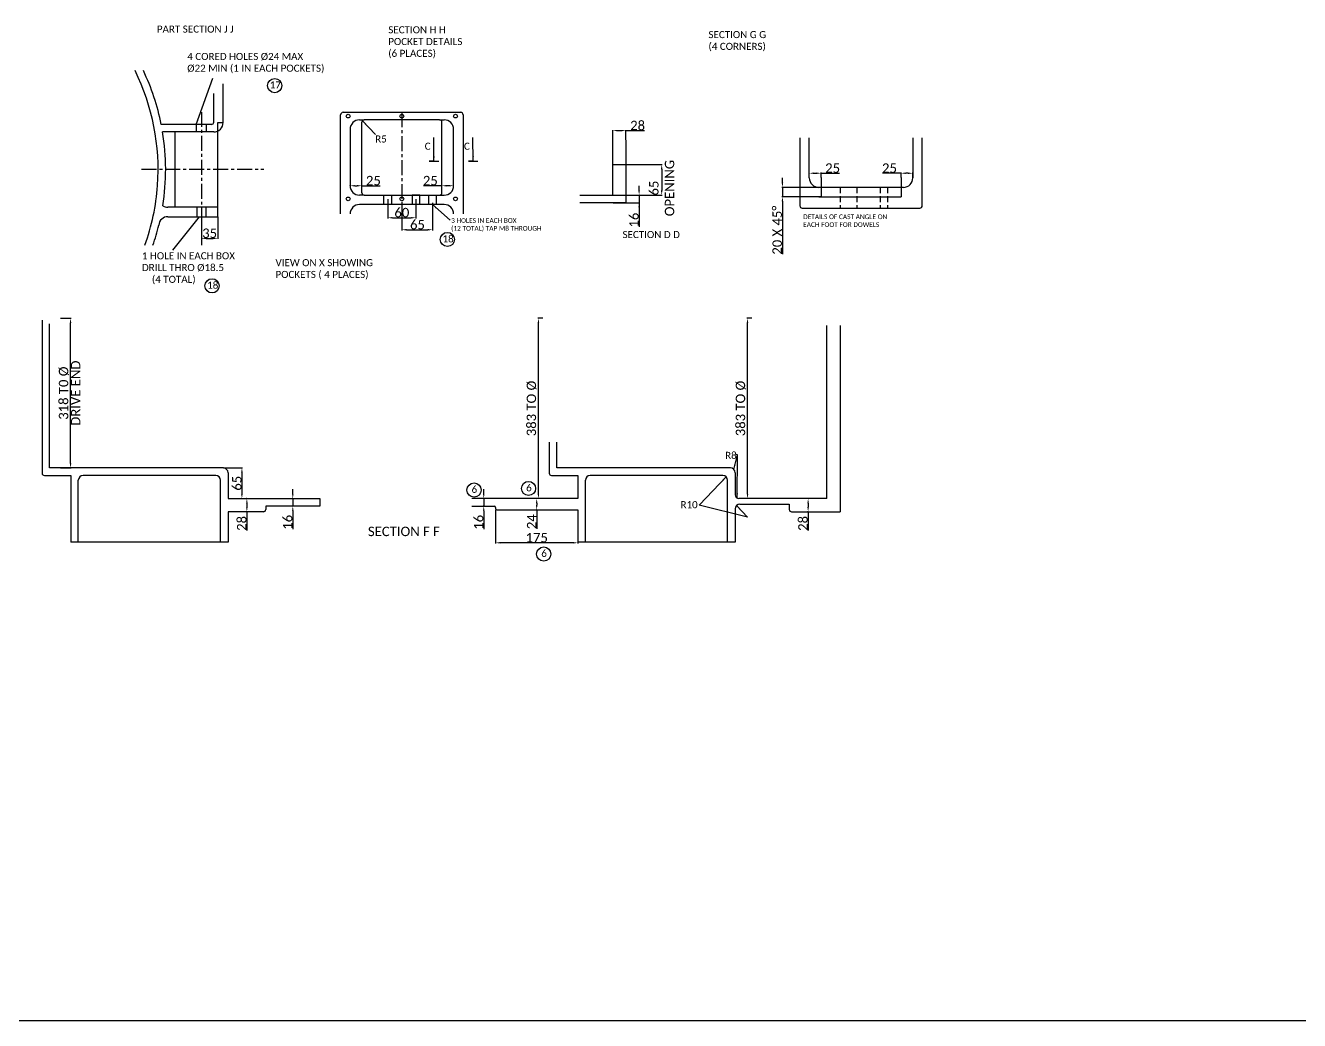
# Model space of a CAD drawing. Header units: millimetres. Extents: x -5330 to 2986, y -1292 to 4589.
# Drawn here: x -2857 to -151, y -1292 to 823 of the extents above; entities that cross this region are included whole.
import ezdxf

# ---------------------------------------------------------------- set-up
doc = ezdxf.new("R2010")
doc.units = ezdxf.units.MM
doc.linetypes.add('CENTER', pattern=[50.8, 31.75, -6.35, 6.35, -6.35])
doc.linetypes.add('DASH2', pattern=[19.05, 12.7, -6.35])
for name, color, linetype in [('centre', 5, 'CENTER'), ('dot', 1, 'DASH2'), ('object', 7, 'Continuous')]:
    doc.layers.add(name, color=color, linetype=linetype)
doc.layers.add('dimension', color=2, linetype='Continuous', lineweight=25)
doc.styles.get("Standard").update_dxf_attribs({"font": 'calibril.ttf'})
doc.dimstyles.new('ISO-25', dxfattribs={"dimtxt": 20, "dimasz": 10, "dimexe": 1.25, "dimexo": 0.625, "dimtad": 1, "dimdsep": 46, "dimtxsty": 'Standard', "dimcen": 2.5, "dimclrt": 256, "dimadec": 0, "dimazin": 0, "dimtfac": 1, "dimtmove": 0, "dimatfit": 3, "dimfxl": 1, "dimtfillclr": 256, "dimarcsym": 0})

# ---------------------------------------------------------------- blocks, each defined once
blk = doc.blocks.new('*D194')
at = {"layer": 'Defpoints', "color": 0, "transparency": 16777216}
for p in [(-2783.2, 200.3), (-2761.2, 200.3), (-2783.2, -117.7)]:
    blk.add_point(p, dxfattribs=at)
at = {"layer": 'dimension', "color": 0, "lineweight": -2, "transparency": 16777216}
for p, q in [((-2782.5, 200.3), (-2759.9, 200.3)), ((-2761.2, -107.7), (-2761.2, 190.3)), ((-2782.5, -117.7), (-2759.9, -117.7))]:
    blk.add_line(p, q, dxfattribs=at)
at = {"layer": 'dimension', "color": 0, "transparency": 16777216}
for points in [[(-2759.5, 190.3), (-2762.8, 190.3), (-2761.2, 200.3)], [(-2762.8, -107.7), (-2759.5, -107.7), (-2761.2, -117.7)]]:
    blk.add_solid(points, dxfattribs=at)
at = {"layer": 'dimension', "transparency": 16777216, "char_height": 20, "attachment_point": 5, "rotation": 90}
for s, insert in [('DRIVE END', (-2750.5, 41.3)), ('318 T0 Ø', (-2775.3, 41.3))]:
    blk.add_mtext(s, dxfattribs=dict(at, insert=insert))
blk = doc.blocks.new('*D195')
at = {"layer": 'Defpoints', "color": 0, "transparency": 16777216}
for p in [(-2386.7, -182.7), (-2386.7, -210.7), (-2386.7, -210.7)]:
    blk.add_point(p, dxfattribs=at)
at = {"layer": 'dimension', "color": 0, "lineweight": -2, "transparency": 16777216}
for p, q in [((-2387.3, -182.7), (-2387.9, -182.7)), ((-2387.3, -210.7), (-2387.9, -210.7)), ((-2386.7, -192.7), (-2386.7, -200.7)), ((-2386.7, -210.7), (-2386.7, -250.4))]:
    blk.add_line(p, q, dxfattribs=at)
at = {"layer": 'dimension', "color": 0, "transparency": 16777216}
for points in [[(-2385, -192.7), (-2388.3, -192.7), (-2386.7, -182.7)], [(-2388.3, -200.7), (-2385, -200.7), (-2386.7, -210.7)]]:
    blk.add_solid(points, dxfattribs=at)
at = {"layer": 'dimension', "transparency": 16777216, "insert": (-2397.5, -235.5), "char_height": 20, "attachment_point": 5, "rotation": 90}
blk.add_mtext('28', dxfattribs=at)
blk = doc.blocks.new('*D196')
at = {"layer": 'Defpoints', "color": 0, "transparency": 16777216}
for p in [(-2436.7, -117.7), (-2426.7, -182.7), (-2397.2, -182.7)]:
    blk.add_point(p, dxfattribs=at)
at = {"layer": 'dimension', "color": 0, "lineweight": -2, "transparency": 16777216}
for p, q in [((-2436, -117.7), (-2395.9, -117.7)), ((-2397.2, -127.7), (-2397.2, -172.7)), ((-2426, -182.7), (-2395.9, -182.7))]:
    blk.add_line(p, q, dxfattribs=at)
at = {"layer": 'dimension', "color": 0, "transparency": 16777216}
for points in [[(-2395.5, -127.7), (-2398.9, -127.7), (-2397.2, -117.7)], [(-2398.9, -172.7), (-2395.5, -172.7), (-2397.2, -182.7)]]:
    blk.add_solid(points, dxfattribs=at)
at = {"layer": 'dimension', "transparency": 16777216, "insert": (-2408, -150.2), "char_height": 20, "attachment_point": 5, "rotation": 90}
blk.add_mtext('65', dxfattribs=at)
blk = doc.blocks.new('*D197')
at = {"layer": 'Defpoints', "color": 0, "transparency": 16777216}
for p in [(-2289.1, -182.7), (-2289.1, -198.7), (-2289.1, -198.7)]:
    blk.add_point(p, dxfattribs=at)
at = {"layer": 'dimension', "color": 0, "lineweight": -2, "transparency": 16777216}
for p, q in [((-2289.8, -182.7), (-2290.4, -182.7)), ((-2289.1, -172.7), (-2289.1, -162.7)), ((-2289.1, -182.7), (-2289.1, -198.7)), ((-2289.8, -198.7), (-2290.4, -198.7)), ((-2289.1, -208.7), (-2289.1, -247.6))]:
    blk.add_line(p, q, dxfattribs=at)
at = {"layer": 'dimension', "color": 0, "transparency": 16777216}
for points in [[(-2290.8, -172.7), (-2287.5, -172.7), (-2289.1, -182.7)], [(-2287.5, -208.7), (-2290.8, -208.7), (-2289.1, -198.7)]]:
    blk.add_solid(points, dxfattribs=at)
at = {"layer": 'dimension', "transparency": 16777216, "insert": (-2300, -233.1), "char_height": 20, "attachment_point": 5, "rotation": 90}
blk.add_mtext('16', dxfattribs=at)
blk = doc.blocks.new('*D198')
at = {"layer": 'Defpoints', "color": 0, "transparency": 16777216}
for p in [(-1883.5, -182.7), (-1883.5, -198.7), (-1883.5, -198.7)]:
    blk.add_point(p, dxfattribs=at)
at = {"layer": 'dimension', "color": 0, "lineweight": -2, "transparency": 16777216}
for p, q in [((-1884.2, -182.7), (-1884.8, -182.7)), ((-1883.5, -172.7), (-1883.5, -162.7)), ((-1883.5, -182.7), (-1883.5, -198.7)), ((-1884.2, -198.7), (-1884.8, -198.7)), ((-1883.5, -208.7), (-1883.5, -247.6))]:
    blk.add_line(p, q, dxfattribs=at)
at = {"layer": 'dimension', "color": 0, "transparency": 16777216}
for points in [[(-1885.2, -172.7), (-1881.9, -172.7), (-1883.5, -182.7)], [(-1881.9, -208.7), (-1885.2, -208.7), (-1883.5, -198.7)]]:
    blk.add_solid(points, dxfattribs=at)
at = {"layer": 'dimension', "transparency": 16777216, "insert": (-1894.4, -233.1), "char_height": 20, "attachment_point": 5, "rotation": 90}
blk.add_mtext('16', dxfattribs=at)
blk = doc.blocks.new('*D199')
at = {"layer": 'Defpoints', "color": 0, "transparency": 16777216}
for p in [(-1771, -182.7), (-1771, -206.7), (-1771, -206.7)]:
    blk.add_point(p, dxfattribs=at)
at = {"layer": 'dimension', "color": 0, "lineweight": -2, "transparency": 16777216}
for p, q in [((-1771.7, -182.7), (-1772.3, -182.7)), ((-1771.7, -206.7), (-1772.3, -206.7)), ((-1771, -192.7), (-1771, -196.7)), ((-1771, -206.7), (-1771, -246.8))]:
    blk.add_line(p, q, dxfattribs=at)
at = {"layer": 'dimension', "color": 0, "transparency": 16777216}
for points in [[(-1769.4, -192.7), (-1772.7, -192.7), (-1771, -182.7)], [(-1772.7, -196.7), (-1769.4, -196.7), (-1771, -206.7)]]:
    blk.add_solid(points, dxfattribs=at)
at = {"layer": 'dimension', "transparency": 16777216, "insert": (-1781.8, -231.8), "char_height": 20, "attachment_point": 5, "rotation": 90}
blk.add_mtext('24', dxfattribs=at)
blk = doc.blocks.new('*D200')
at = {"layer": 'Defpoints', "color": 0, "transparency": 16777216}
for p in [(-1767.4, 200.3), (-1757.4, 200.3), (-1757.4, -182.7)]:
    blk.add_point(p, dxfattribs=at)
at = {"layer": 'dimension', "color": 0, "lineweight": -2, "transparency": 16777216}
for p, q in [((-1758, 200.3), (-1768.6, 200.3)), ((-1767.4, -172.7), (-1767.4, 190.3)), ((-1758, -182.7), (-1768.6, -182.7))]:
    blk.add_line(p, q, dxfattribs=at)
at = {"layer": 'dimension', "color": 0, "transparency": 16777216}
for points in [[(-1765.7, 190.3), (-1769, 190.3), (-1767.4, 200.3)], [(-1769, -172.7), (-1765.7, -172.7), (-1767.4, -182.7)]]:
    blk.add_solid(points, dxfattribs=at)
at = {"layer": 'dimension', "transparency": 16777216, "insert": (-1781.6, 8.8), "char_height": 20, "attachment_point": 5, "rotation": 90}
blk.add_mtext('383 TO Ø', dxfattribs=at)
blk = doc.blocks.new('*D201')
at = {"layer": 'Defpoints', "color": 0, "transparency": 16777216}
for p in [(-1323.3, 200.3), (-1313.3, 200.3), (-1313.3, -182.7)]:
    blk.add_point(p, dxfattribs=at)
at = {"layer": 'dimension', "color": 0, "lineweight": -2, "transparency": 16777216}
for p, q in [((-1313.9, 200.3), (-1324.5, 200.3)), ((-1323.3, -172.7), (-1323.3, 190.3)), ((-1313.9, -182.7), (-1324.5, -182.7))]:
    blk.add_line(p, q, dxfattribs=at)
at = {"layer": 'dimension', "color": 0, "transparency": 16777216}
for points in [[(-1321.6, 190.3), (-1324.9, 190.3), (-1323.3, 200.3)], [(-1324.9, -172.7), (-1321.6, -172.7), (-1323.3, -182.7)]]:
    blk.add_solid(points, dxfattribs=at)
at = {"layer": 'dimension', "transparency": 16777216, "insert": (-1337.5, 8.8), "char_height": 20, "attachment_point": 5, "rotation": 90}
blk.add_mtext('383 TO Ø', dxfattribs=at)
blk = doc.blocks.new('*D202')
at = {"layer": 'Defpoints', "color": 0, "transparency": 16777216}
for p in [(-1858.5, -206.7), (-1683.5, -206.7), (-1858.5, -276.7)]:
    blk.add_point(p, dxfattribs=at)
at = {"layer": 'dimension', "color": 0, "lineweight": -2, "transparency": 16777216}
for p, q in [((-1858.5, -207.3), (-1858.5, -277.9)), ((-1683.5, -207.3), (-1683.5, -277.9)), ((-1693.5, -276.7), (-1848.5, -276.7))]:
    blk.add_line(p, q, dxfattribs=at)
at = {"layer": 'dimension', "color": 0, "transparency": 16777216}
for points in [[(-1848.5, -275), (-1848.5, -278.3), (-1858.5, -276.7)], [(-1693.5, -278.3), (-1693.5, -275), (-1683.5, -276.7)]]:
    blk.add_solid(points, dxfattribs=at)
at = {"layer": 'dimension', "transparency": 16777216, "insert": (-1771, -265.9), "char_height": 20, "attachment_point": 5}
blk.add_mtext('175', dxfattribs=at)
blk = doc.blocks.new('*D203')
at = {"layer": 'Defpoints', "color": 0, "transparency": 16777216}
for p in [(-1194.5, -182.7), (-1194.5, -210.7), (-1194.5, -210.7)]:
    blk.add_point(p, dxfattribs=at)
at = {"layer": 'dimension', "color": 0, "lineweight": -2, "transparency": 16777216}
for p, q in [((-1195.1, -182.7), (-1195.8, -182.7)), ((-1195.1, -210.7), (-1195.8, -210.7)), ((-1194.5, -192.7), (-1194.5, -200.7)), ((-1194.5, -210.7), (-1194.5, -250.4))]:
    blk.add_line(p, q, dxfattribs=at)
at = {"layer": 'dimension', "color": 0, "transparency": 16777216}
for points in [[(-1192.9, -192.7), (-1196.2, -192.7), (-1194.5, -182.7)], [(-1196.2, -200.7), (-1192.9, -200.7), (-1194.5, -210.7)]]:
    blk.add_solid(points, dxfattribs=at)
at = {"layer": 'dimension', "transparency": 16777216, "insert": (-1205.4, -235.5), "char_height": 20, "attachment_point": 5, "rotation": 90}
blk.add_mtext('28', dxfattribs=at)
blk = doc.blocks.new('*D204')
at = {"layer": 'Defpoints', "color": 0, "transparency": 16777216}
for p in [(-2483.3, 416.2), (-2448.3, 416.2), (-2448.3, 370.2)]:
    blk.add_point(p, dxfattribs=at)
at = {"layer": 'dimension', "color": 0, "lineweight": -2, "transparency": 16777216}
for p, q in [((-2483.3, 415.6), (-2483.3, 369)), ((-2448.3, 415.6), (-2448.3, 369)), ((-2473.3, 370.2), (-2458.3, 370.2))]:
    blk.add_line(p, q, dxfattribs=at)
at = {"layer": 'dimension', "color": 0, "transparency": 16777216}
for points in [[(-2473.3, 371.9), (-2473.3, 368.5), (-2483.3, 370.2)], [(-2458.3, 368.5), (-2458.3, 371.9), (-2448.3, 370.2)]]:
    blk.add_solid(points, dxfattribs=at)
at = {"layer": 'dimension', "transparency": 16777216, "insert": (-2465.8, 381), "char_height": 20, "attachment_point": 5}
blk.add_mtext('35', dxfattribs=at)
blk = doc.blocks.new('*D205')
at = {"layer": 'Defpoints', "color": 0, "transparency": 16777216}
for p in [(-2167.5, 482), (-2142.5, 482), (-2142.5, 482)]:
    blk.add_point(p, dxfattribs=at)
at = {"layer": 'dimension', "color": 0, "lineweight": -2, "transparency": 16777216}
for p, q in [((-2167.5, 482.6), (-2167.5, 483.2)), ((-2157.5, 482), (-2152.5, 482)), ((-2142.5, 482.6), (-2142.5, 483.2)), ((-2142.5, 482), (-2103.3, 482))]:
    blk.add_line(p, q, dxfattribs=at)
at = {"layer": 'dimension', "color": 0, "transparency": 16777216}
for points in [[(-2157.5, 483.6), (-2157.5, 480.3), (-2167.5, 482)], [(-2152.5, 480.3), (-2152.5, 483.6), (-2142.5, 482)]]:
    blk.add_solid(points, dxfattribs=at)
at = {"layer": 'dimension', "transparency": 16777216, "insert": (-2117.9, 492.8), "char_height": 20, "attachment_point": 5}
blk.add_mtext('25', dxfattribs=at)
blk = doc.blocks.new('*D206')
at = {"layer": 'Defpoints', "color": 0, "transparency": 16777216}
for p in [(-1972.5, 482), (-1972.5, 482), (-1947.5, 482)]:
    blk.add_point(p, dxfattribs=at)
at = {"layer": 'dimension', "color": 0, "lineweight": -2, "transparency": 16777216}
for p, q in [((-1972.5, 482), (-2011.6, 482)), ((-1972.5, 482.6), (-1972.5, 483.2)), ((-1957.5, 482), (-1962.5, 482)), ((-1947.5, 482.6), (-1947.5, 483.2))]:
    blk.add_line(p, q, dxfattribs=at)
at = {"layer": 'dimension', "color": 0, "transparency": 16777216}
for points in [[(-1962.5, 483.6), (-1962.5, 480.3), (-1972.5, 482)], [(-1957.5, 480.3), (-1957.5, 483.6), (-1947.5, 482)]]:
    blk.add_solid(points, dxfattribs=at)
at = {"layer": 'dimension', "transparency": 16777216, "insert": (-1997, 492.8), "char_height": 20, "attachment_point": 5}
blk.add_mtext('25', dxfattribs=at)
blk = doc.blocks.new('*D207')
at = {"layer": 'Defpoints', "color": 0, "transparency": 16777216}
for p in [(-2057.5, 446.5), (-1992.5, 446.5), (-1992.5, 388.5)]:
    blk.add_point(p, dxfattribs=at)
at = {"layer": 'dimension', "color": 0, "lineweight": -2, "transparency": 16777216}
for p, q in [((-2057.5, 445.9), (-2057.5, 387.2)), ((-1992.5, 445.9), (-1992.5, 387.2)), ((-2047.5, 388.5), (-2002.5, 388.5))]:
    blk.add_line(p, q, dxfattribs=at)
at = {"layer": 'dimension', "color": 0, "transparency": 16777216}
for points in [[(-2047.5, 390.1), (-2047.5, 386.8), (-2057.5, 388.5)], [(-2002.5, 386.8), (-2002.5, 390.1), (-1992.5, 388.5)]]:
    blk.add_solid(points, dxfattribs=at)
at = {"layer": 'dimension', "transparency": 16777216, "insert": (-2024.3, 399.3), "char_height": 20, "attachment_point": 5}
blk.add_mtext('65', dxfattribs=at)
blk = doc.blocks.new('*D208')
at = {"layer": 'Defpoints', "color": 0, "transparency": 16777216}
for p in [(-2087.5, 454), (-2027.5, 454), (-2027.5, 414)]:
    blk.add_point(p, dxfattribs=at)
at = {"layer": 'dimension', "color": 0, "lineweight": -2, "transparency": 16777216}
for p, q in [((-2087.5, 453.4), (-2087.5, 412.7)), ((-2027.5, 453.4), (-2027.5, 412.7)), ((-2077.5, 414), (-2037.5, 414))]:
    blk.add_line(p, q, dxfattribs=at)
at = {"layer": 'dimension', "color": 0, "transparency": 16777216}
for points in [[(-2077.5, 415.6), (-2077.5, 412.3), (-2087.5, 414)], [(-2037.5, 412.3), (-2037.5, 415.6), (-2027.5, 414)]]:
    blk.add_solid(points, dxfattribs=at)
at = {"layer": 'dimension', "transparency": 16777216, "insert": (-2057.5, 424.8), "char_height": 20, "attachment_point": 5}
blk.add_mtext('60', dxfattribs=at)
blk = doc.blocks.new('*D209')
at = {"layer": 'Defpoints', "color": 0, "transparency": 16777216}
for p in [(-1609.5, 462), (-1609.5, 446), (-1553.5, 446)]:
    blk.add_point(p, dxfattribs=at)
at = {"layer": 'dimension', "color": 0, "lineweight": -2, "transparency": 16777216}
for p, q in [((-1608.9, 462), (-1552.3, 462)), ((-1553.5, 472), (-1553.5, 482)), ((-1553.5, 462), (-1553.5, 446)), ((-1608.9, 446), (-1552.3, 446)), ((-1553.5, 446), (-1553.5, 394.5)), ((-1553.5, 436), (-1553.5, 426))]:
    blk.add_line(p, q, dxfattribs=at)
at = {"layer": 'dimension', "color": 0, "transparency": 16777216}
for points in [[(-1555.2, 472), (-1551.9, 472), (-1553.5, 462)], [(-1551.9, 436), (-1555.2, 436), (-1553.5, 446)]]:
    blk.add_solid(points, dxfattribs=at)
at = {"layer": 'dimension', "transparency": 16777216, "insert": (-1564.4, 408.9), "char_height": 20, "attachment_point": 5, "rotation": 90}
blk.add_mtext('16', dxfattribs=at)
blk = doc.blocks.new('*D210')
at = {"layer": 'Defpoints', "color": 0, "transparency": 16777216}
for p in [(-1581.5, 527), (-1581.5, 462), (-1505.5, 462)]:
    blk.add_point(p, dxfattribs=at)
at = {"layer": 'dimension', "color": 0, "lineweight": -2, "transparency": 16777216}
for p, q in [((-1580.9, 527), (-1504.3, 527)), ((-1505.5, 517), (-1505.5, 472)), ((-1580.9, 462), (-1504.3, 462))]:
    blk.add_line(p, q, dxfattribs=at)
at = {"layer": 'dimension', "color": 0, "transparency": 16777216}
for points in [[(-1503.9, 517), (-1507.2, 517), (-1505.5, 527)], [(-1507.2, 472), (-1503.9, 472), (-1505.5, 462)]]:
    blk.add_solid(points, dxfattribs=at)
at = {"layer": 'dimension', "transparency": 16777216, "insert": (-1505.5, 477), "char_height": 20, "attachment_point": 5, "rotation": 90}
blk.add_mtext('65\\POPENING', dxfattribs=at)
blk = doc.blocks.new('*D211')
at = {"layer": 'Defpoints', "color": 0, "transparency": 16777216}
for p in [(-1581.5, 599.2), (-1609.5, 579), (-1581.5, 579)]:
    blk.add_point(p, dxfattribs=at)
at = {"layer": 'dimension', "color": 0, "lineweight": -2, "transparency": 16777216}
for p, q in [((-1609.5, 579.6), (-1609.5, 600.4)), ((-1599.5, 599.2), (-1591.5, 599.2)), ((-1581.5, 579.6), (-1581.5, 600.4)), ((-1581.5, 599.2), (-1541.8, 599.2))]:
    blk.add_line(p, q, dxfattribs=at)
at = {"layer": 'dimension', "color": 0, "transparency": 16777216}
for points in [[(-1599.5, 600.8), (-1599.5, 597.5), (-1609.5, 599.2)], [(-1591.5, 597.5), (-1591.5, 600.8), (-1581.5, 599.2)]]:
    blk.add_solid(points, dxfattribs=at)
at = {"layer": 'dimension', "transparency": 16777216, "insert": (-1556.7, 610), "char_height": 20, "attachment_point": 5}
blk.add_mtext('28', dxfattribs=at)
blk = doc.blocks.new('*D212')
at = {"layer": 'Defpoints', "color": 0, "transparency": 16777216}
for p in [(-1167.1, 478.6), (-1249.1, 458.6), (-1167.1, 458.6)]:
    blk.add_point(p, dxfattribs=at)
at = {"layer": 'dimension', "color": 0, "lineweight": -2, "transparency": 16777216}
for p, q in [((-1249.1, 488.6), (-1249.1, 498.6)), ((-1167.7, 478.6), (-1250.4, 478.6)), ((-1249.1, 478.6), (-1249.1, 458.6)), ((-1167.7, 458.6), (-1250.4, 458.6)), ((-1249.1, 448.6), (-1249.1, 336.6))]:
    blk.add_line(p, q, dxfattribs=at)
at = {"layer": 'dimension', "color": 0, "transparency": 16777216}
for points in [[(-1250.8, 488.6), (-1247.4, 488.6), (-1249.1, 478.6)], [(-1247.4, 448.6), (-1250.8, 448.6), (-1249.1, 458.6)]]:
    blk.add_solid(points, dxfattribs=at)
at = {"layer": 'dimension', "transparency": 16777216, "insert": (-1260.2, 387.6), "char_height": 20, "attachment_point": 5, "rotation": 90}
blk.add_mtext('20 X 45°', dxfattribs=at)
blk = doc.blocks.new('*D213')
at = {"layer": 'Defpoints', "color": 0, "transparency": 16777216}
for p in [(-1192.1, 498.6), (-1167.1, 508.6), (-1167.1, 498.6)]:
    blk.add_point(p, dxfattribs=at)
at = {"layer": 'dimension', "color": 0, "lineweight": -2, "transparency": 16777216}
for p, q in [((-1192.1, 499.2), (-1192.1, 509.8)), ((-1182.1, 508.6), (-1177.1, 508.6)), ((-1167.1, 499.2), (-1167.1, 509.8)), ((-1167.1, 508.6), (-1128, 508.6))]:
    blk.add_line(p, q, dxfattribs=at)
at = {"layer": 'dimension', "color": 0, "transparency": 16777216}
for points in [[(-1182.1, 510.2), (-1182.1, 506.9), (-1192.1, 508.6)], [(-1177.1, 506.9), (-1177.1, 510.2), (-1167.1, 508.6)]]:
    blk.add_solid(points, dxfattribs=at)
at = {"layer": 'dimension', "transparency": 16777216, "insert": (-1142.5, 519.4), "char_height": 20, "attachment_point": 5}
blk.add_mtext('25', dxfattribs=at)
blk = doc.blocks.new('*D214')
at = {"layer": 'Defpoints', "color": 0, "transparency": 16777216}
for p in [(-997.1, 508.6), (-997.1, 498.6), (-972.1, 498.6)]:
    blk.add_point(p, dxfattribs=at)
at = {"layer": 'dimension', "color": 0, "lineweight": -2, "transparency": 16777216}
for p, q in [((-997.1, 508.6), (-1036.2, 508.6)), ((-997.1, 499.2), (-997.1, 509.8)), ((-982.1, 508.6), (-987.1, 508.6)), ((-972.1, 499.2), (-972.1, 509.8))]:
    blk.add_line(p, q, dxfattribs=at)
at = {"layer": 'dimension', "color": 0, "transparency": 16777216}
for points in [[(-987.1, 510.2), (-987.1, 506.9), (-997.1, 508.6)], [(-982.1, 506.9), (-982.1, 510.2), (-972.1, 508.6)]]:
    blk.add_solid(points, dxfattribs=at)
at = {"layer": 'dimension', "transparency": 16777216, "insert": (-1021.7, 519.4), "char_height": 20, "attachment_point": 5}
blk.add_mtext('25', dxfattribs=at)

msp = doc.modelspace()

# ---------------------------------------------------------------- linework, layer by layer
at = {"layer": 'centre'}
for p, q in [((-2483.286, 638.652), (-2483.286, 355.554)), ((-2057.467, 637.978), (-2057.467, 408.436)), ((-2610.668, 517.234), (-2350.973, 517.234))]:
    msp.add_line(p, q, dxfattribs=at)
at = {"layer": 'dimension'}
for p, q in [((-1989.235, 534.173), (-1999.235, 534.173)), ((-1999.235, 534.173), (-1979.235, 534.173)), ((-1905.934, 534.173), (-1915.934, 534.173)), ((-1915.934, 534.173), (-1895.934, 534.173)), ((-1167.109, 499.191), (-1167.109, 478.566)), ((-997.109, 499.191), (-997.109, 478.566)), ((-5329.89, -1291.764), (2986.11, -1291.764))]:
    msp.add_line(p, q, dxfattribs=at)
for centre in [(-2327.582, 694.753), (-1960.729, 367.819), (-2460.604, 269.317), (-1904.201, -164.576), (-1788.385, -161.209), (-1756.157, -300.533)]:
    msp.add_circle(centre, 15.039, dxfattribs=at)
at = {"layer": 'dot'}
for p, q in [((-1126.109, 478.566), (-1126.109, 434.566)), ((-1091.109, 478.566), (-1091.109, 434.566)), ((-1041.609, 478.566), (-1041.609, 434.566)), ((-1025.609, 478.566), (-1025.609, 434.566))]:
    msp.add_line(p, q, dxfattribs=at)
at = {"layer": 'object'}
for p, q in [((-2457.125, 617.205), (-2457.125, 677.783)), ((-2437.125, 616.205), (-2437.125, 698.619)), ((-2187.467, 421.978), (-2187.467, 632.978)), ((-2182.467, 637.978), (-1932.467, 637.978)), ((-1927.467, 632.978), (-1927.467, 421.978)), ((-2462.125, 612.205), (-2568.602, 612.205)), ((-2457.125, 596.205), (-2565.687, 596.205)), ((-2539.125, 436.205), (-2539.125, 596.205)), ((-2494.286, 612.205), (-2494.286, 596.205)), ((-2472.286, 596.205), (-2472.286, 612.205)), ((-2448.286, 598.264), (-2448.286, 616.205)), ((-2448.286, 616.205), (-2437.125, 616.205)), ((-2448.286, 416.205), (-2448.286, 598.264)), ((-2167.467, 601.978), (-2167.467, 481.978)), ((-2147.467, 621.978), (-2137.467, 621.978)), ((-2142.467, 466.978), (-2142.467, 616.978)), ((-1977.467, 621.978), (-2137.467, 621.978)), ((-1977.467, 621.978), (-1967.467, 621.978)), ((-1972.467, 466.978), (-1972.467, 616.978)), ((-1947.467, 481.978), (-1947.467, 601.978)), ((-1609.53, 461.978), (-1609.53, 578.978)), ((-1581.53, 578.978), (-1581.53, 461.978)), ((-1212.109, 584.057), (-1212.109, 439.566)), ((-1192.109, 498.566), (-1192.109, 584.057)), ((-972.109, 584.057), (-972.109, 498.566)), ((-952.109, 439.566), (-952.109, 584.057)), ((-1609.53, 526.978), (-1581.53, 526.978)), ((-2137.467, 461.978), (-2147.467, 461.978)), ((-2137.467, 461.978), (-1977.467, 461.978)), ((-2095.467, 441.978), (-2095.467, 461.978)), ((-2079.467, 461.978), (-2079.467, 441.978)), ((-2019.467, 461.978), (-2035.467, 461.978)), ((-2035.467, 461.978), (-2035.467, 441.978)), ((-2027.467, 461.978), (-2027.467, 461.978)), ((-2019.467, 441.978), (-2019.467, 461.978)), ((-2000.467, 441.978), (-2000.467, 461.978)), ((-2000.467, 461.978), (-1984.467, 461.978)), ((-1984.467, 461.978), (-1984.467, 441.978)), ((-1977.467, 461.978), (-1967.467, 461.978)), ((-1679.53, 461.978), (-1609.53, 461.978)), ((-1581.53, 461.978), (-1581.53, 445.978)), ((-992.109, 478.566), (-1172.109, 478.566)), ((-1167.109, 478.566), (-1167.109, 458.566)), ((-997.109, 478.566), (-997.109, 458.566)), ((-2448.286, 436.205), (-2554.688, 436.205)), ((-2492.536, 416.253), (-2492.536, 436.253)), ((-2483.286, 436.205), (-2483.286, 436.205)), ((-2474.036, 436.253), (-2474.036, 416.253)), ((-1967.467, 441.978), (-2147.467, 441.978)), ((-2027.467, 441.978), (-2027.467, 441.978)), ((-1992.467, 441.978), (-2000.467, 441.978)), ((-1581.53, 445.978), (-1679.53, 445.978)), ((-1207.109, 434.566), (-957.109, 434.566)), ((-1171.484, 458.566), (-997.109, 458.566)), ((-2554.688, 416.205), (-2448.286, 416.205)), ((-2821.653, 196.263), (-2821.653, -117.674)), ((-2805.653, -117.674), (-2805.653, 188.821)), ((-1154.52, -182.674), (-1154.52, 185.108)), ((-1126.52, 185.108), (-1126.52, -210.674)), ((-1744.527, -62.674), (-1744.527, -117.674)), ((-1728.527, -117.674), (-1728.527, -62.674)), ((-2821.653, -117.674), (-2821.653, -128.674)), ((-2816.653, -133.674), (-2760.653, -133.674)), ((-2760.653, -117.674), (-2805.653, -117.674)), ((-2436.653, -117.674), (-2760.653, -117.674)), ((-2760.653, -133.674), (-2760.653, -275.674)), ((-2452.632, -133.674), (-2734.653, -133.674)), ((-2426.653, -127.674), (-2426.653, -182.674)), ((-1744.527, -117.674), (-1744.527, -128.674)), ((-1739.527, -133.674), (-1683.527, -133.674)), ((-1683.527, -117.674), (-1728.527, -117.674)), ((-1359.527, -117.674), (-1683.527, -117.674)), ((-1683.527, -133.674), (-1683.527, -182.674)), ((-1375.507, -133.674), (-1657.527, -133.674)), ((-1349.527, -127.674), (-1349.527, -174.674)), ((-2744.653, -275.674), (-2744.653, -143.674)), ((-2442.632, -275.674), (-2442.632, -143.674)), ((-1667.527, -275.674), (-1667.527, -143.674)), ((-1365.507, -275.674), (-1365.507, -143.674)), ((-2426.653, -182.674), (-2346.653, -182.674)), ((-2346.653, -182.674), (-2231.645, -182.674)), ((-2231.645, -182.674), (-2231.645, -198.674)), ((-1858.527, -182.674), (-1908.527, -182.674)), ((-1683.527, -182.674), (-1858.527, -182.674)), ((-1234.52, -182.674), (-1341.527, -182.674)), ((-1154.52, -182.674), (-1234.52, -182.674)), ((-2351.653, -210.674), (-2426.653, -210.674)), ((-2426.653, -210.674), (-2426.653, -275.674)), ((-2346.653, -198.674), (-2346.653, -205.674)), ((-2231.645, -198.674), (-2346.653, -198.674)), ((-1908.527, -198.674), (-1861.527, -198.674)), ((-1858.527, -201.674), (-1858.527, -203.674)), ((-1855.527, -206.674), (-1683.527, -206.674)), ((-1683.527, -206.674), (-1683.527, -275.674)), ((-1349.527, -204.674), (-1349.527, -275.674)), ((-1339.527, -194.674), (-1234.52, -194.674)), ((-1234.52, -194.674), (-1234.52, -205.674)), ((-1229.52, -210.674), (-1126.52, -210.674)), ((-2426.653, -275.674), (-2760.653, -275.674)), ((-2426.653, -275.674), (-2426.653, -275.674)), ((-1349.527, -275.674), (-1683.527, -275.674)), ((-1349.527, -275.674), (-1349.527, -275.674))]:
    msp.add_line(p, q, dxfattribs=at)
for centre in [(-2171.467, 629.978), (-2057.467, 629.978), (-1943.467, 629.978), (-2171.467, 453.978), (-2057.467, 453.978), (-1943.467, 453.978)]:
    msp.add_circle(centre, 4, dxfattribs=at)
for centre, radius, start, end in [((-3050.125, 516.205), 475, 355.924055, 26.292898), ((-3050.125, 516.205), 491, 11.275064, 25.374022), ((-2182.467, 632.978), 5, 90, 180), ((-1932.467, 632.978), 5, 0, 90), ((-3050.125, 516.205), 491, 350.997891, 9.377167), ((-2462.125, 617.205), 5, 270, 0), ((-2457.125, 616.205), 20, 270, 0), ((-2147.467, 601.978), 20, 90, 180), ((-2137.467, 616.978), 5, 90, 180), ((-1977.467, 616.978), 5, 0, 90), ((-1967.467, 601.978), 20, 0, 90), ((-1172.109, 498.566), 20, 180, 270), ((-992.109, 498.566), 20, 270, 0), ((-3050.125, 516.205), 475, 340.232045, 355.924055), ((-2147.467, 481.978), 20, 180, 270), ((-2137.467, 466.978), 5, 180, 270), ((-1977.467, 466.978), 5, 270, 0), ((-1967.467, 481.978), 20, 270, 0), ((-2554.498, 455.746), 19.542, 236.887056, 270.557063), ((-2147.467, 421.978), 20, 90, 180), ((-1967.467, 421.978), 20, 0, 90), ((-1207.109, 439.566), 5, 180, 270), ((-957.109, 439.566), 5, 270, 0), ((-2554.498, 396.663), 19.542, 89.442937, 174.86406), ((-2904.107, 469.148), 337.638, 340.340131, 347.906988), ((-2816.653, -128.674), 5, 180, 270), ((-2734.653, -143.674), 10, 90, 180), ((-2452.632, -143.674), 10, 0, 90), ((-2436.653, -127.674), 10, 0, 90), ((-1739.527, -128.674), 5, 180, 270), ((-1657.527, -143.674), 10, 90, 180), ((-1375.507, -143.674), 10, 0, 90), ((-1359.527, -127.674), 10, 0, 90), ((-1341.527, -174.674), 8, 180, 270), ((-2351.653, -205.674), 5, 270, 0), ((-1861.527, -201.674), 3, 0, 90), ((-1855.527, -203.674), 3, 180, 270), ((-1339.527, -204.674), 10, 90, 180), ((-1229.52, -205.674), 5, 180, 270)]:
    msp.add_arc(centre, radius, start, end, dxfattribs=at)

# ---------------------------------------------------------------- texts
at = {"layer": 'dimension'}
for s, insert, char_height, width, attachment_point in [('{PART SECTION J J}', (-2577.864, 822.36), 15, 320.27, 1), ('{SECTION H H\\PPOCKET DETAILS\\P(6 PLACES)}', (-2086.337, 820.893), 15, 320.27, 1), ('{SECTION G G\\P(4 CORNERS)}', (-1406.226, 810.661), 15, 320.27, 1), ('{4 CORED HOLES %%C24 MAX\\P%%C22 MIN (1 IN EACH POCKETS)}', (-2513.32, 764.222), 15, 310.5129, 1), ('{17}', (-2338.003, 703.745), 15, 21.33515, 1), ('{R5}', (-2114.101, 588.82), 15, 49.32465, 1), ('{  C}', (-1996.419, 573.454), 15, 42.85904, 3), ('{C}', (-1913.119, 573.454), 15, 42.85904, 3), ('{3 HOLES IN EACH BOX \\P(12 TOTAL) TAP M8 THROUGH}', (-1952.802, 413.123), 10, 194.20386, 1), ('{DETAILS OF CAST ANGLE ON\\PEACH FOOT FOR DOWELS}', (-1205.01, 421.043), 10, 182.93996, 1), ('{SECTION D D}', (-1588.736, 385.736), 15, 320.27, 1), ('{18}', (-1971.149, 376.811), 15, 21.33515, 1), ('{1 HOLE IN EACH BOX\\PDRILL THRO %%C18.5\\P    (4 TOTAL)}', (-2609.556, 340.69), 15, 232.41014, 1), ('{VIEW ON X SHOWING\\PPOCKETS ( 4 PLACES)}', (-2325.85, 326.052), 15, 399.47392, 1), ('{18}', (-2471.024, 278.309), 15, 21.33515, 1), ('{R8}', (-1370.788, -83.392), 15, 11.12213, 1), ('{ 6}', (-1914.622, -155.584), 15, 21.33515, 1), ('{ 6}', (-1798.805, -152.217), 15, 21.33515, 1), ('{ R10}', (-1470.864, -188.16), 15, 45.71936, 1), ('{SECTION F F}', (-2129.496, -242.519), 20, 325.55699, 1), ('{ 6}', (-1766.578, -291.541), 15, 21.33515, 1)]:
    msp.add_mtext(s, dxfattribs=dict(at, insert=insert, char_height=char_height, width=width, attachment_point=attachment_point))

# ---------------------------------------------------------------- dimensions: what is measured, and where the dimension line sits
for base, p1, p2, picture, middle in [((-1581.53, 599.161), (-1609.53, 578.978), (-1581.53, 578.978), '*D211', (-1556.655, 609.996)), ((-2142.467, 481.978), (-2167.467, 481.978), (-2142.467, 481.978), '*D205', (-2117.902, 492.813)), ((-1972.467, 481.978), (-1947.467, 481.978), (-1972.467, 481.978), '*D206', (-1997.032, 492.813)), ((-2448.286, 370.205), (-2483.286, 416.205), (-2448.286, 416.205), '*D204', (-2465.786, 381.04)), ((-1858.527, -276.674), (-1683.527, -206.674), (-1858.527, -206.674), '*D202', (-1771.027, -265.909))]:
    dim = msp.add_linear_dim(base=base, p1=p1, p2=p2, dimstyle='ISO-25', dxfattribs=at)
    dim.commit()
    dim.dimension.update_dxf_attribs({"geometry": picture, "text_midpoint": middle})
dim = msp.add_linear_dim(base=(-1505.53, 461.978), p1=(-1581.53, 526.978), p2=(-1581.53, 461.978), angle=90, dimstyle='ISO-25', override={"dimpost": '<>\\XOPENING'}, dxfattribs=at)
dim.commit()
dim.dimension.update_dxf_attribs({"geometry": '*D210', "text_midpoint": (-1505.53, 476.978), "dimtype": 160})
for p1, p2, distance, picture, middle in [((-1192.109, 498.566), (-1167.109, 498.566), 10, '*D213', (-1142.544, 519.401)), ((-972.109, 498.566), (-997.109, 498.566), -10, '*D214', (-1021.674, 519.401)), ((-2087.467, 453.978), (-2027.467, 453.978), -40, '*D208', (-2057.467, 424.813))]:
    dim = msp.add_aligned_dim(p1=p1, p2=p2, distance=distance, dimstyle='ISO-25', dxfattribs=at)
    dim.commit()
    dim.dimension.update_dxf_attribs({"geometry": picture, "text_midpoint": middle})
dim = msp.add_aligned_dim(p1=(-1167.109, 478.566), p2=(-1167.109, 458.566), distance=-82, dimstyle='ISO-25', override={"dimpost": '<> X 45°'}, dxfattribs=at)
dim.commit()
dim.dimension.update_dxf_attribs({"geometry": '*D212', "text_midpoint": (-1260.234, 387.591)})
dim = msp.add_linear_dim(base=(-1553.53, 445.978), p1=(-1609.53, 461.978), p2=(-1609.53, 445.978), angle=90, dimstyle='ISO-25', dxfattribs=at)
dim.commit()
dim.dimension.update_dxf_attribs({"geometry": '*D209', "text_midpoint": (-1553.53, 408.936), "dimtype": 160})
dim = msp.add_linear_dim(base=(-1992.467, 388.479), p1=(-2057.467, 446.479), p2=(-1992.467, 446.479), dimstyle='ISO-25', dxfattribs=at)
dim.commit()
dim.dimension.update_dxf_attribs({"geometry": '*D207', "text_midpoint": (-2024.268, 388.479), "dimtype": 160})
for base, p1, p2, override, picture, middle in [((-2761.153, 200.326), (-2783.153, -117.674), (-2783.153, 200.326), {"dimpost": '<> T0 Ø\\XDRIVE END'}, '*D194', (-2775.328, 41.326)), ((-1767.378, 200.326), (-1757.378, -182.674), (-1757.378, 200.326), {"dimpost": '<> TO Ø'}, '*D200', (-1781.553, 8.826)), ((-1323.281, 200.326), (-1313.281, -182.674), (-1313.281, 200.326), {"dimpost": '<> TO Ø'}, '*D201', (-1337.456, 8.826))]:
    dim = msp.add_linear_dim(base=base, p1=p1, p2=p2, angle=90, dimstyle='ISO-25', override=override, dxfattribs=at)
    dim.commit()
    dim.dimension.update_dxf_attribs({"geometry": picture, "text_midpoint": middle})
for base, p1, p2, picture, middle in [((-2397.187, -182.674), (-2436.653, -117.674), (-2426.653, -182.674), '*D196', (-2408.012, -150.174)), ((-2386.653, -210.674), (-2386.653, -182.674), (-2386.653, -210.674), '*D195', (-2397.488, -235.549)), ((-2289.149, -198.674), (-2289.149, -182.674), (-2289.149, -198.674), '*D197', (-2299.974, -233.119)), ((-1883.527, -198.674), (-1883.527, -182.674), (-1883.527, -198.674), '*D198', (-1894.352, -233.119)), ((-1771.027, -206.674), (-1771.027, -182.674), (-1771.027, -206.674), '*D199', (-1781.782, -231.759)), ((-1194.52, -210.674), (-1194.52, -182.674), (-1194.52, -210.674), '*D203', (-1205.355, -235.549))]:
    dim = msp.add_linear_dim(base=base, p1=p1, p2=p2, angle=90, dimstyle='ISO-25', dxfattribs=at)
    dim.commit()
    dim.dimension.update_dxf_attribs({"geometry": picture, "text_midpoint": middle})

# ---------------------------------------------------------------- leaders
for points in [[(-2494.286, 612.205), (-2458.671, 710.525)], [(-2141.262, 620.233), (-2113.261, 590.919)], [(-1989.235, 534.173), (-1989.791, 584.588)], [(-1905.934, 534.173), (-1906.49, 584.588)], [(-1992.467, 441.978), (-1954.607, 408.757)], [(-2487.703, 416.205), (-2544.787, 345.453)], [(-1352.456, -120.603), (-1344.736, -90.064)], [(-1345.249, -181.756), (-1344.736, -90.064), (-1349.576, -88.335)], [(-1368.436, -136.603), (-1425.494, -196.082)], [(-1346.598, -197.603), (-1323.263, -221.932), (-1425.75, -196.405), (-1425.238, -195.759)]]:
    msp.add_leader(points, dimstyle='ISO-25', dxfattribs=at)

doc.saveas('drawing.dxf')
